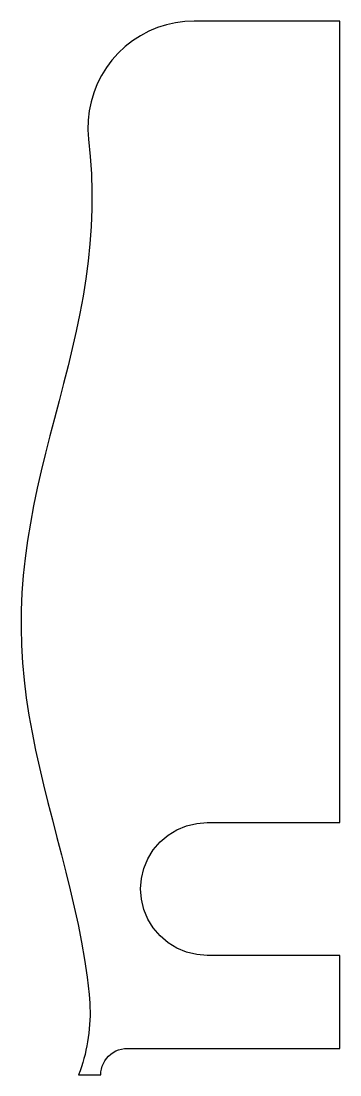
# Model space of a CAD drawing. Header units: inches. Extents: x 39 to 48, y -0.8 to 29.
import ezdxf

# ---------------------------------------------------------------- set-up
doc = ezdxf.new("R2010")
doc.units = ezdxf.units.IN

msp = doc.modelspace()

# ---------------------------------------------------------------- linework, layer by layer
msp.add_lwpolyline([(48, 0), (48, 2.625), (44.25, 2.625), (43.957, 2.648), (43.671, 2.717), (43.399, 2.829), (43.148, 2.983), (42.924, 3.174), (42.733, 3.398), (42.579, 3.649), (42.467, 3.921), (42.398, 4.207), (42.375, 4.5), (42.398, 4.793), (42.467, 5.079), (42.579, 5.351), (42.733, 5.602), (42.924, 5.826), (43.148, 6.017), (43.399, 6.171), (43.671, 6.283), (43.957, 6.352), (44.25, 6.375), (48, 6.375), (48, 29), (43.888, 29), (43.888, 29), (43.623, 28.988), (43.36, 28.953), (43.101, 28.895), (42.848, 28.814), (42.603, 28.711), (42.369, 28.587), (42.146, 28.443), (41.937, 28.279), (41.743, 28.098), (41.566, 27.9), (41.407, 27.688), (41.268, 27.462), (41.149, 27.225), (41.052, 26.978), (40.976, 26.723), (40.924, 26.463), (40.894, 26.2), (40.888, 25.934), (40.906, 25.67), (40.906, 25.67), (40.953, 25.177), (40.984, 24.684), (40.999, 24.191), (40.997, 23.698), (40.978, 23.205), (40.944, 22.713), (40.893, 22.22), (40.828, 21.727), (40.749, 21.234), (40.658, 20.741), (40.555, 20.248), (40.444, 19.756), (40.325, 19.263), (40.2, 18.77), (40.073, 18.277), (39.944, 17.784), (39.816, 17.292), (39.691, 16.799), (39.571, 16.306), (39.458, 15.813), (39.355, 15.32), (39.262, 14.827), (39.181, 14.335), (39.114, 13.842), (39.062, 13.349), (39.025, 12.856), (39.005, 12.363), (39.001, 11.87), (39.013, 11.378), (39.042, 10.885), (39.087, 10.392), (39.147, 9.899), (39.222, 9.406), (39.309, 8.914), (39.408, 8.421), (39.516, 7.928), (39.633, 7.435), (39.756, 6.942), (39.883, 6.449), (40.011, 5.957), (40.14, 5.464), (40.266, 4.971), (40.388, 4.478), (40.503, 3.985), (40.61, 3.492), (40.707, 3), (40.792, 2.507), (40.864, 2.014), (40.922, 1.521), (40.922, 1.521), (40.933, 1.4), (40.94, 1.279), (40.945, 1.157), (40.947, 1.036), (40.946, 0.914), (40.942, 0.792), (40.935, 0.671), (40.926, 0.55), (40.913, 0.429), (40.897, 0.308), (40.878, 0.188), (40.857, 0.068), (40.832, -0.051), (40.805, -0.169), (40.774, -0.287), (40.741, -0.404), (40.705, -0.52), (40.667, -0.636), (40.625, -0.75), (41.25, -0.75), (41.25, -0.75), (41.255, -0.666), (41.269, -0.583), (41.292, -0.502), (41.324, -0.425), (41.365, -0.351), (41.414, -0.282), (41.47, -0.22), (41.532, -0.164), (41.601, -0.115), (41.675, -0.074), (41.752, -0.042), (41.833, -0.019), (41.916, -0.005), (42, 0), (48, 0)], close=True)

doc.saveas('drawing.dxf')
